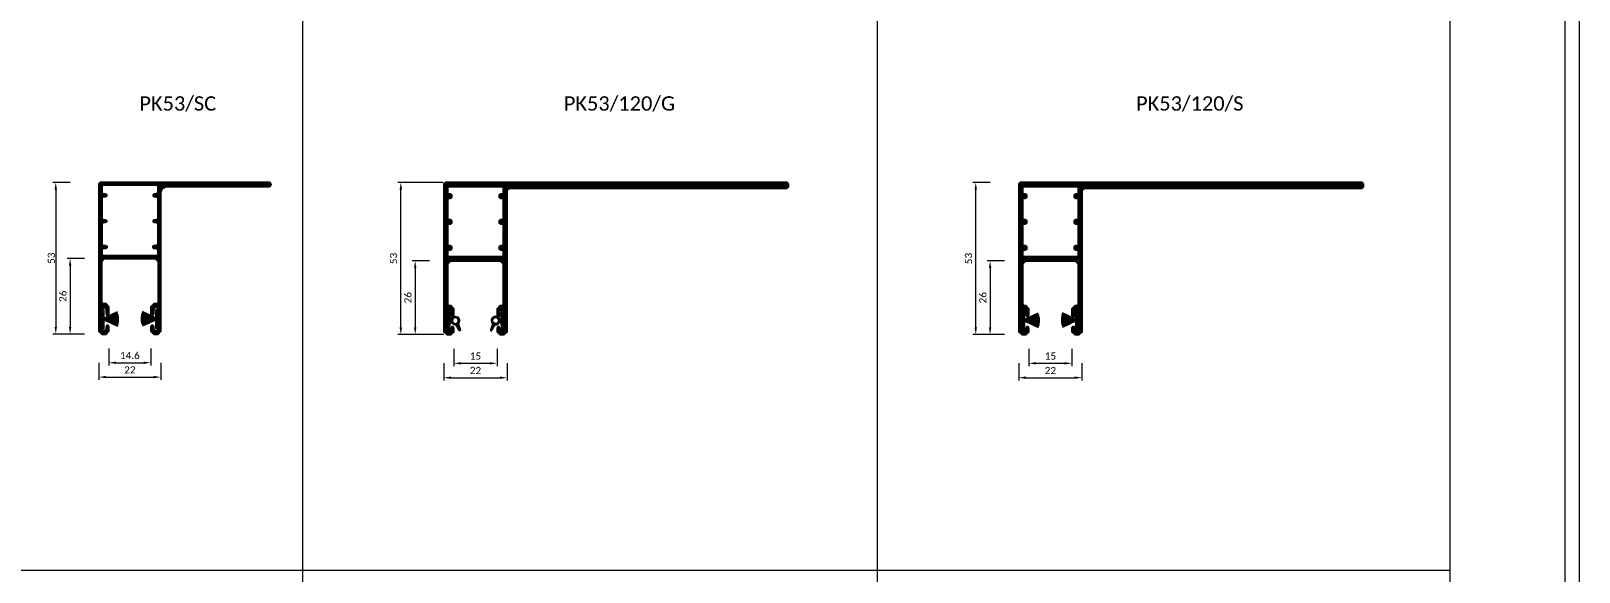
# Model space of a CAD drawing. Header units: millimetres. Extents: x 0 to 7790, y 0 to 17467.
# Drawn here: x 451 to 989, y 15360 to 15548 of the extents above; entities that cross this region are included whole.
import ezdxf

# ---------------------------------------------------------------- set-up
doc = ezdxf.new("R2010")
doc.units = ezdxf.units.MM
doc.header["$PDMODE"] = 35
doc.layers.get('0').update_dxf_attribs({"lineweight": 15})
for name, color, linetype, lineweight in [('_MB_kreskowanie_profile_0.09', 7, 'Continuous', 9), ('_MB_kreskowanie_uszczelki_0.09', 252, 'Continuous', 9), ('_MB_profile_0.25', 7, 'Continuous', 25), ('_MB_ramka_0.15', 124, 'Continuous', 15), ('_MB_solid', 7, 'Continuous', 9), ('_MB_tekst_0.25', 40, 'Continuous', 25), ('_MB_uszczelki_0.15', 140, 'Continuous', 15), ('_MB_wymiar_detal_0.09', 94, 'Continuous', 9)]:
    doc.layers.add(name, color=color, linetype=linetype, lineweight=lineweight)
doc.layers.add('_MB_pomocnicze_niedrukowane', color=220, linetype='Continuous', lineweight=15, plot=False)
doc.styles.add('_MB_Calibri_Light_2.5', font='calibril.ttf', dxfattribs={"height": 2.5})
doc.dimstyles.new('_MB_detal', dxfattribs={"dimscale": 10, "dimtxt": 2.5, "dimasz": 2.5, "dimexe": 1, "dimexo": 1, "dimgap": 1.25, "dimtad": 1, "dimdsep": 46, "dimtxsty": '_MB_Calibri_Light_2.5', "dimcen": -2.5, "dimclrd": 256, "dimclre": 256, "dimclrt": 40, "dimazin": 0, "dimtfac": 0.2, "dimtmove": 1, "dimatfit": 1, "dimfxl": 5, "dimfxlon": 1, "dimtolj": 1, "dimlwd": -1, "dimlwe": -1, "dimarcsym": 0})
doc.dimstyles.new('_MB_detal$0', dxfattribs={"dimscale": 10, "dimtxt": 2.5, "dimasz": 2.5, "dimexe": 1, "dimexo": 1, "dimgap": 1.25, "dimtad": 1, "dimdsep": 46, "dimtxsty": '_MB_Calibri_Light_2.5', "dimcen": -2.5, "dimclrd": 256, "dimclre": 256, "dimclrt": 40, "dimazin": 0, "dimtfac": 0.2, "dimtmove": 1, "dimatfit": 1, "dimfxl": 1, "dimtolj": 1, "dimlwd": -1, "dimlwe": -1, "dimarcsym": 0})

# ---------------------------------------------------------------- blocks, each defined once
blk = doc.blocks.new('*D536')
at = {"layer": '_MB_wymiar_detal_0.09', "transparency": 16777216}
for p, q in [((469.17, 15469.18), (463.17, 15469.18)), ((464.17, 15466.68), (464.17, 15445.38)), ((469.17, 15442.88), (463.17, 15442.88))]:
    blk.add_line(p, q, dxfattribs=at)
for points in [[(463.75, 15466.68), (464.58, 15466.68), (464.17, 15469.18)], [(463.75, 15445.38), (464.58, 15445.38), (464.17, 15442.88)]]:
    blk.add_solid(points, dxfattribs=at)
at = {"layer": 'Defpoints', "color": 0, "transparency": 16777216}
for p in [(476.17, 15469.18), (464.17, 15442.88), (475.17, 15442.88)]:
    blk.add_point(p, dxfattribs=at)
at = {"layer": '_MB_wymiar_detal_0.09', "color": 40, "transparency": 16777216, "insert": (461.64, 15456.03), "char_height": 2.5, "attachment_point": 5, "rotation": 90, "style": '_MB_Calibri_Light_2.5'}
blk.add_mtext('26', dxfattribs=at)
blk = doc.blocks.new('*D537')
at = {"layer": '_MB_wymiar_detal_0.09', "transparency": 16777216}
for p, q in [((464.17, 15495.68), (458.17, 15495.68)), ((459.17, 15493.18), (459.17, 15445.38)), ((464.17, 15442.88), (458.17, 15442.88))]:
    blk.add_line(p, q, dxfattribs=at)
for points in [[(458.75, 15493.18), (459.58, 15493.18), (459.17, 15495.68)], [(458.75, 15445.38), (459.58, 15445.38), (459.17, 15442.88)]]:
    blk.add_solid(points, dxfattribs=at)
at = {"layer": 'Defpoints', "color": 0, "transparency": 16777216}
for p in [(476.34, 15495.68), (459.17, 15442.88), (475.17, 15442.88)]:
    blk.add_point(p, dxfattribs=at)
at = {"layer": '_MB_wymiar_detal_0.09', "color": 40, "transparency": 16777216, "insert": (457.62, 15469.28), "char_height": 2.5, "attachment_point": 5, "rotation": 90, "style": '_MB_Calibri_Light_2.5'}
blk.add_mtext('53', dxfattribs=at)
blk = doc.blocks.new('*D538')
at = {"layer": '_MB_wymiar_detal_0.09', "transparency": 16777216}
for p, q in [((474.17, 15432.88), (474.17, 15426.88)), ((495.77, 15432.88), (495.77, 15426.88)), ((476.67, 15427.88), (493.27, 15427.88))]:
    blk.add_line(p, q, dxfattribs=at)
for points in [[(476.67, 15428.3), (476.67, 15427.46), (474.17, 15427.88)], [(493.27, 15428.3), (493.27, 15427.46), (495.77, 15427.88)]]:
    blk.add_solid(points, dxfattribs=at)
at = {"layer": 'Defpoints', "color": 0, "transparency": 16777216}
for p in [(474.17, 15443.94), (495.77, 15444.07), (495.77, 15427.88)]:
    blk.add_point(p, dxfattribs=at)
at = {"layer": '_MB_wymiar_detal_0.09', "color": 40, "transparency": 16777216, "insert": (484.97, 15430.39), "char_height": 2.5, "attachment_point": 5, "style": '_MB_Calibri_Light_2.5'}
blk.add_mtext('22', dxfattribs=at)
blk = doc.blocks.new('*D539')
at = {"layer": '_MB_wymiar_detal_0.09', "transparency": 16777216}
for p, q in [((477.67, 15437.88), (477.67, 15431.88)), ((492.27, 15437.88), (492.27, 15431.88)), ((480.17, 15432.88), (489.77, 15432.88))]:
    blk.add_line(p, q, dxfattribs=at)
for points in [[(480.17, 15433.3), (480.17, 15432.46), (477.67, 15432.88)], [(489.77, 15433.3), (489.77, 15432.46), (492.27, 15432.88)]]:
    blk.add_solid(points, dxfattribs=at)
at = {"layer": 'Defpoints', "color": 0, "transparency": 16777216}
for p in [(477.67, 15444.63), (492.27, 15444.63), (492.27, 15432.88)]:
    blk.add_point(p, dxfattribs=at)
at = {"layer": '_MB_wymiar_detal_0.09', "color": 40, "transparency": 16777216, "insert": (484.97, 15435.4), "char_height": 2.5, "attachment_point": 5, "style": '_MB_Calibri_Light_2.5'}
blk.add_mtext('\\A1;14.6', dxfattribs=at)
blk = doc.blocks.new("-6.7'600")
at = {"layer": '_MB_kreskowanie_uszczelki_0.09', "transparency": 33554687}
h = blk.add_hatch(dxfattribs=at)
h.set_pattern_fill('DOTS', color=256, scale=0.2, angle=45, style=0)
h.paths.add_polyline_path([(0, 3.35), (0.8, 3.35), (0.8, -3.35), (0, -3.35)])
at = {"layer": '_MB_uszczelki_0.15'}
for p, q in [((0.8, 0.37), (5.44, 2.54)), ((0.8, 0.33), (5.55, 2.27)), ((0.8, 0.28), (5.66, 2)), ((0.8, 0.24), (5.75, 1.72)), ((0.8, 0.2), (5.82, 1.44)), ((0.8, 0.16), (5.89, 1.16)), ((0.8, 0.12), (5.94, 0.87)), ((0.8, 0.08), (5.97, 0.58)), ((0.8, 0.04), (5.99, 0.29)), ((0.8, 0), (6, 0)), ((0.8, -0.04), (5.99, -0.29)), ((0.8, -0.08), (5.97, -0.58)), ((0.8, -0.12), (5.94, -0.87)), ((0.8, -0.16), (5.89, -1.16)), ((0.8, -0.2), (5.82, -1.44)), ((0.8, -0.24), (5.75, -1.72)), ((0.8, -0.28), (5.66, -2)), ((0.8, -0.33), (5.55, -2.27)), ((0.8, -0.37), (5.44, -2.54))]:
    blk.add_line(p, q, dxfattribs=at)
blk.add_lwpolyline([(0, -3.35), (0.8, -3.35), (0.8, 3.35), (0, 3.35)], close=True, dxfattribs=at)
blk = doc.blocks.new('-PK53')
at = {"layer": '_MB_kreskowanie_profile_0.09', "transparency": 33554687}
h = blk.add_hatch(dxfattribs=at)
h.set_pattern_fill('JIS_WOOD', color=256, scale=0.5, style=0)
h.set_pattern_definition([(45, (15192.18662, -5029.759), (-0.2499999996, 0.2499999996), [])])
h.paths.add_polyline_path([(0.5, 0), (0, -0.5), (0, -51.8), (1, -52.8), (2.5, -52.8), (3.5, -51.8), (3.5, -50.3), (3.25, -49.87), (2.75, -49.87), (2.5, -50.3), (2.5, -51.05), (2.12, -51.7), (1.37, -51.7), (1, -51.05), (1, -44.05), (1.37, -43.4), (2.12, -43.4), (2.5, -44.05), (2.5, -45.8), (2.75, -46.23), (3.25, -46.23), (3.5, -45.8), (3.5, -43.3), (2.5, -42.3), (1.5, -42.3), (1, -41.8), (1, -27.5), (2, -26.5), (19.6, -26.5), (20.6, -27.5), (20.6, -41.8), (20.1, -42.3), (19.1, -42.3), (18.1, -43.3), (18.1, -45.8), (18.35, -46.23), (18.85, -46.23), (19.1, -45.8), (19.1, -44.05), (19.48, -43.4), (20.23, -43.4), (20.6, -44.05), (20.6, -51.05), (20.22, -51.7), (19.48, -51.7), (19.1, -51.05), (19.1, -50.3), (18.85, -49.87), (18.35, -49.87), (18.1, -50.3), (18.1, -51.8), (19.1, -52.8), (20.6, -52.8), (21.6, -51.8), (21.6, -3.4), (22.19, -1.99), (23.6, -1.4), (59.3, -1.4), (59.79, -1.19), (60, -0.7), (59.79, -0.21), (59.3, 0)])
h.paths.add_polyline_path([(20.6, -1.3), (20.6, -3.5), (20.1, -4), (19.4, -4), (18.97, -4.25), (18.97, -4.75), (19.4, -5), (20.1, -5), (20.6, -5.5), (20.6, -12.5), (20.1, -13), (19.4, -13), (18.97, -13.25), (18.97, -13.75), (19.4, -14), (20.1, -14), (20.6, -14.5), (20.6, -21.5), (20.1, -22), (19.3, -22), (18.87, -22.25), (18.87, -22.75), (19.3, -23), (20.1, -23), (20.6, -23.5), (20.6, -25.2), (20.3, -25.5), (1.3, -25.5), (1, -25.2), (1, -23.5), (1.5, -23), (2.3, -23), (2.73, -22.75), (2.73, -22.25), (2.3, -22), (1.5, -22), (1, -21.5), (1, -14.5), (1.5, -14), (2.2, -14), (2.63, -13.75), (2.63, -13.25), (2.2, -13), (1.5, -13), (1, -12.5), (1, -5.5), (1.5, -5), (2.2, -5), (2.63, -4.75), (2.63, -4.25), (2.2, -4), (1.5, -4), (1, -3.5), (1, -1.3), (1.3, -1), (20.3, -1)], flags=16)
at = {"layer": '_MB_solid', "transparency": 33554687}
h = blk.add_hatch(color=256, dxfattribs=at)
h.dxf.hatch_style = 1
h.paths.add_polyline_path([(23.6, -1.4), (59.3, -1.4), (59.79, -1.19), (60, -0.7), (59.79, -0.21), (59.3, 0), (0.5, 0), (0, -0.5), (0, -51.8), (1, -52.8), (2.5, -52.8), (3.5, -51.8), (3.5, -50.3), (3.25, -49.87), (2.75, -49.87), (2.5, -50.3), (2.5, -51.05), (2.12, -51.7), (1.37, -51.7), (1, -51.05), (1, -44.05), (1.37, -43.4), (2.12, -43.4), (2.5, -44.05), (2.5, -45.8), (2.75, -46.23), (3.25, -46.23), (3.5, -45.8), (3.5, -43.3), (2.5, -42.3), (1.5, -42.3), (1, -41.8), (1, -27.5), (2, -26.5), (19.6, -26.5), (20.6, -27.5), (20.6, -41.8), (20.1, -42.3), (19.1, -42.3), (18.1, -43.3), (18.1, -45.8), (18.35, -46.23), (18.85, -46.23), (19.1, -45.8), (19.1, -44.05), (19.48, -43.4), (20.23, -43.4), (20.6, -44.05), (20.6, -51.05), (20.22, -51.7), (19.48, -51.7), (19.1, -51.05), (19.1, -50.3), (18.85, -49.87), (18.35, -49.87), (18.1, -50.3), (18.1, -51.8), (19.1, -52.8), (20.6, -52.8), (21.6, -51.8), (21.6, -3.4), (22.19, -1.99)])
h.paths.add_polyline_path([(20.6, -1.3), (20.6, -3.5), (20.1, -4), (19.4, -4), (18.97, -4.25), (18.97, -4.75), (19.4, -5), (20.1, -5), (20.6, -5.5), (20.6, -12.5), (20.1, -13), (19.4, -13), (18.97, -13.25), (18.97, -13.75), (19.4, -14), (20.1, -14), (20.6, -14.5), (20.6, -21.5), (20.1, -22), (19.3, -22), (18.87, -22.25), (18.87, -22.75), (19.3, -23), (20.1, -23), (20.6, -23.5), (20.6, -25.2), (20.3, -25.5), (1.3, -25.5), (1, -25.2), (1, -23.5), (1.5, -23), (2.3, -23), (2.73, -22.75), (2.73, -22.25), (2.3, -22), (1.5, -22), (1, -21.5), (1, -14.5), (1.5, -14), (2.2, -14), (2.63, -13.75), (2.63, -13.25), (2.2, -13), (1.5, -13), (1, -12.5), (1, -5.5), (1.5, -5), (2.2, -5), (2.63, -4.75), (2.63, -4.25), (2.2, -4), (1.5, -4), (1, -3.5), (1, -1.3), (1.3, -1), (20.3, -1)], flags=16)
at = {"layer": '_MB_profile_0.25'}
for points in [[(18.85, -46.23), (19.1, -45.8), (19.1, -44.05), (19.48, -43.4), (20.23, -43.4), (20.6, -44.05), (20.6, -51.05), (20.22, -51.7), (19.48, -51.7), (19.1, -51.05), (19.1, -50.3), (18.85, -49.87), (18.35, -49.87), (18.1, -50.3), (18.1, -51.8), (19.1, -52.8), (20.6, -52.8), (21.6, -51.8), (21.6, -3.4), (22.19, -1.99), (23.6, -1.4), (59.3, -1.4), (59.79, -1.19), (60, -0.7), (59.79, -0.21), (59.3, 0), (0.5, 0), (0, -0.5), (0, -51.8), (1, -52.8), (2.5, -52.8), (3.5, -51.8), (3.5, -50.3), (3.25, -49.87), (2.75, -49.87), (2.5, -50.3), (2.5, -51.05), (2.12, -51.7), (1.37, -51.7), (1, -51.05), (1, -44.05), (1.37, -43.4), (2.12, -43.4), (2.5, -44.05), (2.5, -45.8), (2.75, -46.23), (3.25, -46.23), (3.5, -45.8), (3.5, -43.3), (2.5, -42.3), (1.5, -42.3), (1, -41.8), (1, -27.5), (2, -26.5), (19.6, -26.5), (20.6, -27.5), (20.6, -41.8), (20.1, -42.3), (19.1, -42.3), (18.1, -43.3), (18.1, -45.8), (18.35, -46.23)], [(20.6, -23.5), (20.1, -23), (19.3, -23), (18.87, -22.75), (18.87, -22.25), (19.3, -22), (20.1, -22), (20.6, -21.5), (20.6, -14.5), (20.1, -14), (19.4, -14), (18.97, -13.75), (18.97, -13.25), (19.4, -13), (20.1, -13), (20.6, -12.5), (20.6, -5.5), (20.1, -5), (19.4, -5), (18.97, -4.75), (18.97, -4.25), (19.4, -4), (20.1, -4), (20.6, -3.5), (20.6, -1.3), (20.3, -1), (1.3, -1), (1, -1.3), (1, -3.5), (1.5, -4), (2.2, -4), (2.63, -4.25), (2.63, -4.75), (2.2, -5), (1.5, -5), (1, -5.5), (1, -12.5), (1.5, -13), (2.2, -13), (2.63, -13.25), (2.63, -13.75), (2.2, -14), (1.5, -14), (1, -14.5), (1, -21.5), (1.5, -22), (2.3, -22), (2.73, -22.25), (2.73, -22.75), (2.3, -23), (1.5, -23), (1, -23.5), (1, -25.2), (1.3, -25.5), (20.3, -25.5), (20.6, -25.2)]]:
    blk.add_lwpolyline(points, close=True, dxfattribs=at)
blk = doc.blocks.new("-PK53'SC")
for name, p in [('-PK53', (0, 0)), ("-6.7'600", (1, -47.55))]:
    blk.add_blockref(name, p)
at = {"xscale": -1}
blk.add_blockref("-6.7'600", (20.58, -47.55), dxfattribs=at)
blk = doc.blocks.new('*D540')
at = {"layer": '_MB_wymiar_detal_0.09', "transparency": 16777216}
for p, q in [((589.29, 15468.38), (583.29, 15468.38)), ((584.29, 15465.88), (584.29, 15445.18)), ((589.29, 15442.68), (583.29, 15442.68))]:
    blk.add_line(p, q, dxfattribs=at)
for points in [[(583.88, 15465.88), (584.71, 15465.88), (584.29, 15468.38)], [(583.88, 15445.18), (584.71, 15445.18), (584.29, 15442.68)]]:
    blk.add_solid(points, dxfattribs=at)
at = {"layer": 'Defpoints', "color": 0, "transparency": 16777216}
for p in [(596.68, 15468.38), (584.29, 15442.68), (595.28, 15442.68)]:
    blk.add_point(p, dxfattribs=at)
at = {"layer": '_MB_wymiar_detal_0.09', "color": 40, "transparency": 16777216, "insert": (581.76, 15455.53), "char_height": 2.5, "attachment_point": 5, "rotation": 90, "style": '_MB_Calibri_Light_2.5'}
blk.add_mtext('26', dxfattribs=at)
blk = doc.blocks.new('*D541')
at = {"layer": '_MB_wymiar_detal_0.09', "transparency": 16777216}
for p, q in [((593.99, 15495.68), (578.29, 15495.68)), ((579.29, 15445.18), (579.29, 15493.18)), ((594.3, 15442.68), (578.29, 15442.68))]:
    blk.add_line(p, q, dxfattribs=at)
for points in [[(578.88, 15493.18), (579.71, 15493.18), (579.29, 15495.68)], [(578.88, 15445.18), (579.71, 15445.18), (579.29, 15442.68)]]:
    blk.add_solid(points, dxfattribs=at)
at = {"layer": 'Defpoints', "color": 0, "transparency": 16777216}
for p in [(579.29, 15495.68), (594.99, 15495.68), (595.3, 15442.68)]:
    blk.add_point(p, dxfattribs=at)
at = {"layer": '_MB_wymiar_detal_0.09', "color": 40, "transparency": 16777216, "insert": (576.76, 15469.18), "char_height": 2.5, "attachment_point": 5, "rotation": 90, "style": '_MB_Calibri_Light_2.5'}
blk.add_mtext('\\A1;53', dxfattribs=at)
blk = doc.blocks.new('*D542')
at = {"layer": '_MB_wymiar_detal_0.09', "transparency": 16777216}
for p, q in [((594.28, 15432.68), (594.28, 15426.68)), ((616.28, 15432.68), (616.28, 15426.68)), ((596.78, 15427.68), (613.78, 15427.68))]:
    blk.add_line(p, q, dxfattribs=at)
for points in [[(596.78, 15428.1), (596.78, 15427.26), (594.28, 15427.68)], [(613.78, 15428.1), (613.78, 15427.26), (616.28, 15427.68)]]:
    blk.add_solid(points, dxfattribs=at)
at = {"layer": 'Defpoints', "color": 0, "transparency": 16777216}
for p in [(594.28, 15443.78), (616.28, 15443.87), (616.28, 15427.68)]:
    blk.add_point(p, dxfattribs=at)
at = {"layer": '_MB_wymiar_detal_0.09', "color": 40, "transparency": 16777216, "insert": (605.28, 15430.19), "char_height": 2.5, "attachment_point": 5, "style": '_MB_Calibri_Light_2.5'}
blk.add_mtext('22', dxfattribs=at)
blk = doc.blocks.new('*D543')
at = {"layer": '_MB_wymiar_detal_0.09', "transparency": 16777216}
for p, q in [((597.78, 15437.68), (597.78, 15431.68)), ((612.78, 15437.68), (612.78, 15431.68)), ((600.28, 15432.68), (610.28, 15432.68))]:
    blk.add_line(p, q, dxfattribs=at)
for points in [[(600.28, 15433.1), (600.28, 15432.26), (597.78, 15432.68)], [(610.28, 15433.1), (610.28, 15432.26), (612.78, 15432.68)]]:
    blk.add_solid(points, dxfattribs=at)
at = {"layer": 'Defpoints', "color": 0, "transparency": 16777216}
for p in [(597.78, 15443.68), (612.78, 15443.68), (612.78, 15432.68)]:
    blk.add_point(p, dxfattribs=at)
at = {"layer": '_MB_wymiar_detal_0.09', "color": 40, "transparency": 16777216, "insert": (605.28, 15435.2), "char_height": 2.5, "attachment_point": 5, "style": '_MB_Calibri_Light_2.5'}
blk.add_mtext('\\A1;15', dxfattribs=at)
blk = doc.blocks.new("-PK53'120")
at = {"layer": '_MB_kreskowanie_profile_0.09', "transparency": 33554687}
h = blk.add_hatch(dxfattribs=at)
h.set_pattern_fill('JIS_WOOD', color=256, scale=0.5, style=0)
h.set_pattern_definition([(45, (15099.21632, -5029.24502), (-0.2499999996, 0.2499999996), [])])
h.paths.add_polyline_path([(22, -3), (22.29, -2.29), (23, -2), (119.5, -2), (120, -1.5), (120, -0.5), (119.5, 0), (0.5, 0), (0, -0.5), (0, -52), (1, -53), (2.5, -53), (3.5, -52), (3.5, -50.75), (3.25, -50.32), (2.75, -50.32), (2.5, -50.75), (2.5, -51.25), (2.12, -51.9), (1.38, -51.9), (1, -51.25), (1, -44.75), (1.38, -44.1), (2.12, -44.1), (2.5, -44.75), (2.5, -46.25), (2.75, -46.68), (3.25, -46.68), (3.5, -46.25), (3.5, -44), (2.5, -43), (1.9, -43), (1.4, -42.5), (1.4, -42), (1.4, -28.3), (2.4, -27.3), (19.6, -27.3), (20.6, -28.3), (20.6, -42), (20.6, -42.5), (20.1, -43), (19.5, -43), (18.5, -44), (18.5, -46.25), (18.75, -46.68), (19.25, -46.68), (19.5, -46.25), (19.5, -44.75), (19.88, -44.1), (20.62, -44.1), (21, -44.75), (21, -51.25), (20.62, -51.9), (19.88, -51.9), (19.5, -51.25), (19.5, -50.75), (19.25, -50.32), (18.75, -50.32), (18.5, -50.75), (18.5, -52), (19.48, -53), (21, -53), (22, -52)])
h.paths.add_polyline_path([(20.6, -25.9), (1.4, -25.9), (1.4, -23.65), (1.6, -23.45), (2.15, -23.45), (2.76, -23.1), (2.76, -22.4), (2.15, -22.05), (1.6, -22.05), (1.4, -21.85), (1.4, -14.65), (1.6, -14.45), (2.15, -14.45), (2.76, -14.1), (2.76, -13.4), (2.15, -13.05), (1.6, -13.05), (1.4, -12.85), (1.4, -5.65), (1.6, -5.45), (2.15, -5.45), (2.76, -5.1), (2.76, -4.4), (2.15, -4.05), (1.6, -4.05), (1.4, -3.85), (1.4, -1.4), (20.6, -1.4), (20.6, -3.85), (20.4, -4.05), (19.85, -4.05), (19.24, -4.4), (19.24, -5.1), (19.85, -5.45), (20.4, -5.45), (20.6, -5.65), (20.6, -12.85), (20.4, -13.05), (19.85, -13.05), (19.24, -13.4), (19.24, -14.1), (19.85, -14.45), (20.4, -14.45), (20.6, -14.65), (20.6, -21.85), (20.4, -22.05), (19.85, -22.05), (19.24, -22.4), (19.24, -23.1), (19.85, -23.45), (20.4, -23.45), (20.6, -23.65)], flags=16)
at = {"layer": '_MB_solid', "transparency": 33554687}
h = blk.add_hatch(color=256, dxfattribs=at)
h.dxf.hatch_style = 1
h.paths.add_polyline_path([(22, -3), (22.29, -2.29), (23, -2), (119.5, -2), (120, -1.5), (120, -0.5), (119.5, 0), (0.5, 0), (0, -0.5), (0, -52), (1, -53), (2.5, -53), (3.5, -52), (3.5, -50.75), (3.25, -50.32), (2.75, -50.32), (2.5, -50.75), (2.5, -51.25), (2.12, -51.9), (1.38, -51.9), (1, -51.25), (1, -44.75), (1.38, -44.1), (2.12, -44.1), (2.5, -44.75), (2.5, -46.25), (2.75, -46.68), (3.25, -46.68), (3.5, -46.25), (3.5, -44), (2.5, -43), (1.9, -43), (1.4, -42.5), (1.4, -42), (1.4, -28.3), (2.4, -27.3), (19.6, -27.3), (20.6, -28.3), (20.6, -42), (20.6, -42.5), (20.1, -43), (19.5, -43), (18.5, -44), (18.5, -46.25), (18.75, -46.68), (19.25, -46.68), (19.5, -46.25), (19.5, -44.75), (19.88, -44.1), (20.62, -44.1), (21, -44.75), (21, -51.25), (20.62, -51.9), (19.88, -51.9), (19.5, -51.25), (19.5, -50.75), (19.25, -50.32), (18.75, -50.32), (18.5, -50.75), (18.5, -52), (19.48, -53), (21, -53), (22, -52)])
h.paths.add_polyline_path([(1.4, -25.9), (1.4, -23.65), (1.6, -23.45), (2.15, -23.45), (2.76, -23.1), (2.76, -22.4), (2.15, -22.05), (1.6, -22.05), (1.4, -21.85), (1.4, -14.65), (1.6, -14.45), (2.15, -14.45), (2.76, -14.1), (2.76, -13.4), (2.15, -13.05), (1.6, -13.05), (1.4, -12.85), (1.4, -5.65), (1.6, -5.45), (2.15, -5.45), (2.76, -5.1), (2.76, -4.4), (2.15, -4.05), (1.6, -4.05), (1.4, -3.85), (1.4, -1.4), (20.6, -1.4), (20.6, -3.85), (20.4, -4.05), (19.85, -4.05), (19.24, -4.4), (19.24, -5.1), (19.85, -5.45), (20.4, -5.45), (20.6, -5.65), (20.6, -12.85), (20.4, -13.05), (19.85, -13.05), (19.24, -13.4), (19.24, -14.1), (19.85, -14.45), (20.4, -14.45), (20.6, -14.65), (20.6, -21.85), (20.4, -22.05), (19.85, -22.05), (19.24, -22.4), (19.24, -23.1), (19.85, -23.45), (20.4, -23.45), (20.6, -23.65), (20.6, -25.9)], flags=16)
at = {"layer": '_MB_profile_0.25'}
blk.add_lwpolyline([(120, -0.5), (119.5, 0), (0.5, 0), (0, -0.5), (0, -52), (1, -53), (2.5, -53), (3.5, -52), (3.5, -50.75), (3.25, -50.32), (2.75, -50.32), (2.5, -50.75), (2.5, -51.25), (2.12, -51.9), (1.38, -51.9), (1, -51.25), (1, -44.75), (1.38, -44.1), (2.12, -44.1), (2.5, -44.75), (2.5, -46.25), (2.75, -46.68), (3.25, -46.68), (3.5, -46.25), (3.5, -44), (2.5, -43), (1.9, -43), (1.4, -42.5), (1.4, -42), (1.4, -28.3), (2.4, -27.3), (19.6, -27.3), (20.6, -28.3), (20.6, -42), (20.6, -42.5), (20.1, -43), (19.5, -43), (18.5, -44), (18.5, -46.25), (18.75, -46.68), (19.25, -46.68), (19.5, -46.25), (19.5, -44.75), (19.88, -44.1), (20.62, -44.1), (21, -44.75), (21, -51.25), (20.62, -51.9), (19.88, -51.9), (19.5, -51.25), (19.5, -50.75), (19.25, -50.32), (18.75, -50.32), (18.5, -50.75), (18.5, -52), (19.5, -53), (21, -53), (22, -52), (22, -3), (22.29, -2.29), (23, -2), (119.5, -2), (120, -1.49), (120, -0.49)], dxfattribs=at)
blk.add_lwpolyline([(1.6, -14.45), (2.15, -14.45), (2.76, -14.1), (2.76, -13.4), (2.15, -13.05), (1.6, -13.05), (1.4, -12.85), (1.4, -5.65), (1.6, -5.45), (2.15, -5.45), (2.76, -5.1), (2.76, -4.4), (2.15, -4.05), (1.6, -4.05), (1.4, -3.85), (1.4, -1.4), (20.6, -1.4), (20.6, -3.85), (20.4, -4.05), (19.85, -4.05), (19.24, -4.4), (19.24, -5.1), (19.85, -5.45), (20.4, -5.45), (20.6, -5.65), (20.6, -12.85), (20.4, -13.05), (19.85, -13.05), (19.24, -13.4), (19.24, -14.1), (19.85, -14.45), (20.4, -14.45), (20.6, -14.65), (20.6, -21.85), (20.4, -22.05), (19.85, -22.05), (19.24, -22.4), (19.24, -23.1), (19.85, -23.45), (20.4, -23.45), (20.6, -23.65), (20.6, -25.9), (1.4, -25.9), (1.4, -23.65), (1.6, -23.45), (2.15, -23.45), (2.76, -23.1), (2.76, -22.4), (2.15, -22.05), (1.6, -22.05), (1.4, -21.85), (1.4, -14.65)], close=True, dxfattribs=at)
blk = doc.blocks.new("-U1'PR")
at = {"layer": '_MB_kreskowanie_uszczelki_0.09', "transparency": 33554687}
h = blk.add_hatch(dxfattribs=at)
h.set_pattern_fill('DOTS', color=256, scale=0.2, angle=-45, style=0)
h.set_pattern_definition([(315, (-5304.15352, -16174.49385), (0.3367596045, 0.1122532015), [0, -0.3175])])
h.paths.add_polyline_path([(3.4, 0), (3.65, 0.25), (3.65, 0.34), (3.43, 0.59), (0.59, 0.89), (0.5, 0.99), (0.5, 1.26), (0.56, 1.35, 1.144878), (-1.09, 3.83), (-1.19, 3.8), (-3.33, 4.48, 0.876976), (-3.54, 4.03), (-1.65, 2.82), (-1.6, 2.74, 0.293638), (-0.76, 1.35), (-0.7, 1.26), (-0.7, 0.99), (-0.79, 0.89), (-3.63, 0.59), (-3.85, 0.34), (-3.85, 0.25), (-3.6, 0)])
h.paths.add_polyline_path([(-0.1, 3.7, -1), (-0.1, 1.7, -1)], flags=16)
at = {"layer": '_MB_uszczelki_0.15'}
blk.add_lwpolyline([(0.5, 1.26), (0.56, 1.35, 1.144878), (-1.09, 3.83), (-1.19, 3.8), (-3.33, 4.48, 0.876976), (-3.54, 4.03), (-1.65, 2.82), (-1.6, 2.74, 0.293638), (-0.76, 1.35), (-0.7, 1.26), (-0.7, 0.99), (-0.79, 0.89), (-3.63, 0.59), (-3.85, 0.34), (-3.85, 0.25), (-3.6, 0), (3.4, 0), (3.65, 0.25), (3.65, 0.34), (3.43, 0.59), (0.59, 0.89), (0.5, 0.99)], format="xyb", close=True, dxfattribs=at)
blk.add_circle((-0.1, 2.7), 1, dxfattribs=at)
blk = doc.blocks.new("-PK53'120'G")
blk.add_blockref("-PK53'120", (0.02, 0))
at = {"xscale": -1, "rotation": 270}
blk.add_blockref("-U1'PR", (1.3, -48), dxfattribs=at)
at = {"rotation": 90}
blk.add_blockref("-U1'PR", (20.7, -48), dxfattribs=at)
blk = doc.blocks.new('*D544')
at = {"layer": '_MB_wymiar_detal_0.09', "transparency": 16777216}
for p, q in [((789.44, 15468.38), (783.44, 15468.38)), ((784.44, 15465.88), (784.44, 15445.18)), ((789.44, 15442.68), (783.44, 15442.68))]:
    blk.add_line(p, q, dxfattribs=at)
for points in [[(784.03, 15465.88), (784.86, 15465.88), (784.44, 15468.38)], [(784.03, 15445.18), (784.86, 15445.18), (784.44, 15442.68)]]:
    blk.add_solid(points, dxfattribs=at)
at = {"layer": 'Defpoints', "color": 0, "transparency": 16777216}
for p in [(796.83, 15468.38), (784.44, 15442.68), (795.43, 15442.68)]:
    blk.add_point(p, dxfattribs=at)
at = {"layer": '_MB_wymiar_detal_0.09', "color": 40, "transparency": 16777216, "insert": (781.92, 15455.53), "char_height": 2.5, "attachment_point": 5, "rotation": 90, "style": '_MB_Calibri_Light_2.5'}
blk.add_mtext('26', dxfattribs=at)
blk = doc.blocks.new('*D545')
at = {"layer": '_MB_wymiar_detal_0.09', "transparency": 16777216}
for p, q in [((784.44, 15495.68), (778.44, 15495.68)), ((779.44, 15445.18), (779.44, 15493.18)), ((784.44, 15442.68), (778.44, 15442.68))]:
    blk.add_line(p, q, dxfattribs=at)
for points in [[(779.03, 15493.18), (779.86, 15493.18), (779.44, 15495.68)], [(779.03, 15445.18), (779.86, 15445.18), (779.44, 15442.68)]]:
    blk.add_solid(points, dxfattribs=at)
at = {"layer": 'Defpoints', "color": 0, "transparency": 16777216}
for p in [(779.44, 15495.68), (795.14, 15495.68), (795.45, 15442.68)]:
    blk.add_point(p, dxfattribs=at)
at = {"layer": '_MB_wymiar_detal_0.09', "color": 40, "transparency": 16777216, "insert": (776.92, 15469.18), "char_height": 2.5, "attachment_point": 5, "rotation": 90, "style": '_MB_Calibri_Light_2.5'}
blk.add_mtext('53', dxfattribs=at)
blk = doc.blocks.new('*D546')
at = {"layer": '_MB_wymiar_detal_0.09', "transparency": 16777216}
for p, q in [((794.43, 15432.68), (794.43, 15426.68)), ((816.43, 15432.68), (816.43, 15426.68)), ((796.93, 15427.68), (813.93, 15427.68))]:
    blk.add_line(p, q, dxfattribs=at)
for points in [[(796.93, 15428.1), (796.93, 15427.26), (794.43, 15427.68)], [(813.93, 15428.1), (813.93, 15427.26), (816.43, 15427.68)]]:
    blk.add_solid(points, dxfattribs=at)
at = {"layer": 'Defpoints', "color": 0, "transparency": 16777216}
for p in [(794.43, 15443.78), (816.43, 15443.87), (816.43, 15427.68)]:
    blk.add_point(p, dxfattribs=at)
at = {"layer": '_MB_wymiar_detal_0.09', "color": 40, "transparency": 16777216, "insert": (805.43, 15430.19), "char_height": 2.5, "attachment_point": 5, "style": '_MB_Calibri_Light_2.5'}
blk.add_mtext('22', dxfattribs=at)
blk = doc.blocks.new('*D547')
at = {"layer": '_MB_wymiar_detal_0.09', "transparency": 16777216}
for p, q in [((797.93, 15437.68), (797.93, 15431.68)), ((812.93, 15437.68), (812.93, 15431.68)), ((800.43, 15432.68), (810.43, 15432.68))]:
    blk.add_line(p, q, dxfattribs=at)
for points in [[(800.43, 15433.1), (800.43, 15432.26), (797.93, 15432.68)], [(810.43, 15433.1), (810.43, 15432.26), (812.93, 15432.68)]]:
    blk.add_solid(points, dxfattribs=at)
at = {"layer": 'Defpoints', "color": 0, "transparency": 16777216}
for p in [(797.93, 15443.68), (812.93, 15443.68), (812.93, 15432.68)]:
    blk.add_point(p, dxfattribs=at)
at = {"layer": '_MB_wymiar_detal_0.09', "color": 40, "transparency": 16777216, "insert": (805.43, 15435.2), "char_height": 2.5, "attachment_point": 5, "style": '_MB_Calibri_Light_2.5'}
blk.add_mtext('\\A1;15', dxfattribs=at)
blk = doc.blocks.new("-PK53'120'S")
for name, p in [("-PK53'120", (0.02, 0)), ("-6.7'600", (1.3, -48))]:
    blk.add_blockref(name, p)
at = {"xscale": -1}
blk.add_blockref("-6.7'600", (20.7, -48), dxfattribs=at)

msp = doc.modelspace()

# ---------------------------------------------------------------- linework, layer by layer
at = {"layer": '_MB_pomocnicze_niedrukowane'}
msp.add_lwpolyline([(45.081, 15740.68), (944.472, 15740.68), (944.472, 14790.68), (45.081, 14790.68)], close=True, dxfattribs=at)
at = {"layer": '_MB_ramka_0.15'}
for points in [[(0, 15920.68), (989.472, 15920.68), (989.472, 14745.68), (0, 14745.68)], [(5, 15915.68), (984.472, 15915.68), (984.472, 14750.68), (5, 14750.68)]]:
    msp.add_lwpolyline(points, close=True, dxfattribs=at)
for points in [[(944.435, 15168.597), (944.472, 14790.68), (45.081, 14790.68), (45.081, 15740.68), (944.472, 15740.68), (944.472, 15168.597)], [(545.081, 15740.68), (545.081, 14790.68)], [(745.081, 15740.68), (745.081, 14790.68)], [(45.078, 15360.68), (944.472, 15360.68)]]:
    msp.add_lwpolyline(points, dxfattribs=at)

# ---------------------------------------------------------------- block references
for name, p in [("-PK53'SC", (474.167, 15495.68)), ("-PK53'120'G", (594.276, 15495.68)), ("-PK53'120'S", (794.43, 15495.68))]:
    msp.add_blockref(name, p)

# ---------------------------------------------------------------- texts
at = {"layer": '_MB_tekst_0.25', "color": 7, "lineweight": 35, "char_height": 5, "attachment_point": 1, "style": '_MB_Calibri_Light_2.5'}
for s, insert, width in [('{\\C256;PK53/SC}', (488.273, 15525.68), 34.71749), ('{\\C256;PK53/120/G }', (636.027, 15525.68), 48.64133), ('{\\C256;PK53/120/S}', (835.244, 15525.68), 51.9805)]:
    msp.add_mtext(s, dxfattribs=dict(at, insert=insert, width=width))

# ---------------------------------------------------------------- dimensions: what is measured, and where the dimension line sits
at = {"layer": '_MB_wymiar_detal_0.09'}
for base, p1, text, picture, middle in [((459.167, 15442.88), (476.342, 15495.68), '53', '*D537', (460.143, 15469.28)), ((464.167, 15442.88), (476.167, 15469.18), '26', '*D536', (464.167, 15456.03))]:
    dim = msp.add_linear_dim(base=base, p1=p1, p2=(475.167, 15442.88), angle=90, text=text, dimstyle='_MB_detal', override={"dimtol": 0, "dimlim": 0, "dimtp": 0.1, "dimtm": 0.1, "dimtfac": 0.71, "dimtdec": 2, "dimtolj": 0, "dimtzin": 8}, dxfattribs=at)
    dim.commit()
    dim.dimension.update_dxf_attribs({"geometry": picture, "text_midpoint": middle, "dimtype": 160})
dim = msp.add_linear_dim(base=(579.292, 15495.68), p1=(595.3, 15442.68), p2=(594.989, 15495.68), angle=90, dimstyle='_MB_detal$0', dxfattribs=at)
dim.commit()
dim.dimension.update_dxf_attribs({"geometry": '*D541', "text_midpoint": (576.765, 15469.18)})
dim = msp.add_linear_dim(base=(779.445, 15495.68), p1=(795.453, 15442.68), p2=(795.142, 15495.68), angle=90, dimstyle='_MB_detal', override={"dimtol": 0, "dimlim": 0, "dimtp": 0.1, "dimtm": 0.1, "dimtfac": 0.71, "dimtdec": 2, "dimtolj": 0, "dimtzin": 8}, dxfattribs=at)
dim.commit()
dim.dimension.update_dxf_attribs({"geometry": '*D545', "text_midpoint": (776.918, 15469.18)})
for base, p1, p2, picture, middle in [((584.292, 15442.68), (596.676, 15468.38), (595.276, 15442.68), '*D540', (581.765, 15455.53)), ((784.445, 15442.68), (796.83, 15468.38), (795.43, 15442.68), '*D544', (781.918, 15455.53))]:
    dim = msp.add_linear_dim(base=base, p1=p1, p2=p2, angle=90, text='26', dimstyle='_MB_detal', override={"dimtol": 0, "dimlim": 0, "dimtp": 0.1, "dimtm": 0.1, "dimtfac": 0.71, "dimtdec": 2, "dimtolj": 0, "dimtzin": 8}, dxfattribs=at)
    dim.commit()
    dim.dimension.update_dxf_attribs({"geometry": picture, "text_midpoint": middle})
dim = msp.add_linear_dim(base=(495.767, 15427.88), p1=(474.167, 15443.936), p2=(495.767, 15444.071), text='22', dimstyle='_MB_detal', override={"dimtol": 0, "dimlim": 0, "dimtp": 0.1, "dimtm": 0.1, "dimtfac": 0.71, "dimtdec": 2, "dimtolj": 0, "dimtzin": 8}, dxfattribs=at)
dim.commit()
dim.dimension.update_dxf_attribs({"geometry": '*D538', "text_midpoint": (484.967, 15427.88), "dimtype": 160})
for base, p1, p2, override, picture, middle in [((492.267, 15432.88), (477.667, 15444.63), (492.267, 15444.63), {"dimtol": 0, "dimlim": 0, "dimtp": 0, "dimtm": 0, "dimtfac": 0.2, "dimtdec": 2, "dimtolj": 1, "dimtzin": 8}, '*D539', (484.967, 15435.405)), ((616.276, 15427.68), (594.276, 15443.775), (616.276, 15443.867), {"dimtol": 0, "dimlim": 0, "dimtp": 0.1, "dimtm": 0.1, "dimtfac": 0.71, "dimtdec": 2, "dimtolj": 0, "dimtzin": 8}, '*D542', (605.276, 15430.191)), ((612.776, 15432.68), (597.776, 15443.68), (612.776, 15443.68), {"dimtol": 0, "dimlim": 0, "dimtp": 0, "dimtm": 0, "dimtfac": 0.2, "dimtdec": 2, "dimtolj": 1, "dimtzin": 8}, '*D543', (605.276, 15435.198)), ((816.43, 15427.68), (794.43, 15443.775), (816.43, 15443.867), {"dimtol": 0, "dimlim": 0, "dimtp": 0.1, "dimtm": 0.1, "dimtfac": 0.71, "dimtdec": 2, "dimtolj": 0, "dimtzin": 8}, '*D546', (805.43, 15430.191)), ((812.93, 15432.68), (797.93, 15443.68), (812.93, 15443.68), {"dimtol": 0, "dimlim": 0, "dimtp": 0, "dimtm": 0, "dimtfac": 0.2, "dimtdec": 2, "dimtolj": 1, "dimtzin": 8}, '*D547', (805.43, 15435.198))]:
    dim = msp.add_linear_dim(base=base, p1=p1, p2=p2, dimstyle='_MB_detal', override=override, dxfattribs=at)
    dim.commit()
    dim.dimension.update_dxf_attribs({"geometry": picture, "text_midpoint": middle})

doc.saveas('drawing.dxf')
